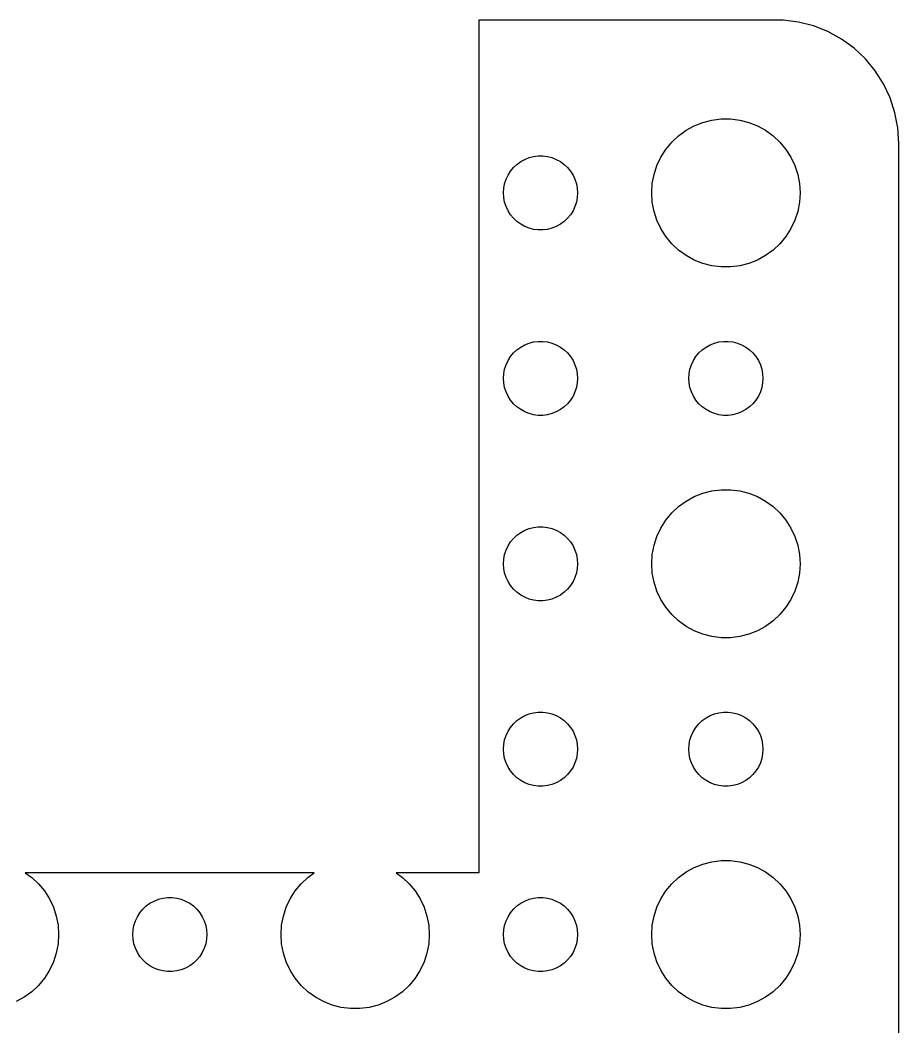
# Model space of a CAD drawing. Header units: metres. Extents: x -67 to 67, y 131 to 289.
# Drawn here: x 31.44 to 67, y 164.27 to 204.99 of the extents above; entities that cross this region are included whole.
import ezdxf

# ---------------------------------------------------------------- set-up
doc = ezdxf.new("R2010")
doc.units = ezdxf.units.M

msp = doc.modelspace()

# ---------------------------------------------------------------- linework, layer by layer
for p, q in [((62.3139, 204.99), (50, 204.99)), ((50, 204.99), (50, 170.5)), ((62.9369, 204.911), (62.3139, 204.99)), ((63.5451, 204.755), (62.9369, 204.911)), ((64.1289, 204.524), (63.5451, 204.755)), ((64.6791, 204.222), (64.1289, 204.524)), ((65.1871, 203.853), (64.6791, 204.222)), ((65.6448, 203.423), (65.1871, 203.853)), ((66.0451, 202.939), (65.6448, 203.423)), ((66.3815, 202.409), (66.0451, 202.939)), ((66.6489, 201.841), (66.3815, 202.409)), ((66.8429, 201.243), (66.6489, 201.841)), ((66.9606, 200.627), (66.8429, 201.243)), ((58.7227, 200.714), (59.0729, 200.853)), ((59.0729, 200.853), (59.4379, 200.947)), ((59.4379, 200.947), (59.8116, 200.994)), ((59.8116, 200.994), (60.1884, 200.994)), ((60.1884, 200.994), (60.5621, 200.947)), ((60.5621, 200.947), (60.927, 200.853)), ((60.927, 200.853), (61.2773, 200.714)), ((58.0877, 200.312), (58.3925, 200.533)), ((58.3925, 200.533), (58.7227, 200.714)), ((61.2773, 200.714), (61.6075, 200.533)), ((61.6075, 200.533), (61.9123, 200.312)), ((67, 200), (66.9606, 200.627)), ((57.5729, 199.763), (57.8131, 200.054)), ((57.8131, 200.054), (58.0877, 200.312)), ((61.9123, 200.312), (62.1869, 200.054)), ((62.1869, 200.054), (62.427, 199.763)), ((67, 136), (67, 200)), ((57.3711, 199.445), (57.5729, 199.763)), ((62.427, 199.763), (62.6289, 199.445)), ((51.4065, 199.027), (51.5439, 199.156)), ((51.5439, 199.156), (51.6963, 199.266)), ((51.6963, 199.266), (51.8613, 199.357)), ((51.8613, 199.357), (52.0365, 199.427)), ((52.0365, 199.427), (52.2189, 199.473)), ((52.2189, 199.473), (52.4058, 199.497)), ((52.4058, 199.497), (52.5942, 199.497)), ((52.5942, 199.497), (52.7811, 199.473)), ((52.7811, 199.473), (52.9635, 199.427)), ((52.9635, 199.427), (53.1387, 199.357)), ((53.1387, 199.357), (53.3037, 199.266)), ((53.3037, 199.266), (53.4561, 199.156)), ((53.4561, 199.156), (53.5934, 199.027)), ((57.2107, 199.104), (57.3711, 199.445)), ((62.6289, 199.445), (62.7893, 199.104)), ((51.1855, 198.723), (51.2865, 198.882)), ((51.2865, 198.882), (51.4065, 199.027)), ((53.5934, 199.027), (53.7135, 198.882)), ((53.7135, 198.882), (53.8145, 198.723)), ((57.0237, 198.376), (57.0942, 198.746)), ((57.0942, 198.746), (57.2107, 199.104)), ((62.7893, 199.104), (62.9057, 198.746)), ((62.9057, 198.746), (62.9763, 198.376)), ((51.0118, 198.188), (51.0471, 198.373)), ((51.0471, 198.373), (51.1053, 198.552)), ((51.1053, 198.552), (51.1855, 198.723)), ((53.8145, 198.723), (53.8947, 198.552)), ((53.8947, 198.552), (53.9529, 198.373)), ((53.9529, 198.373), (53.9882, 198.188)), ((57, 198), (57.0237, 198.376)), ((62.9763, 198.376), (63, 198)), ((51, 198), (51.0118, 198.188)), ((51.0118, 197.812), (51, 198)), ((53.9882, 198.188), (54, 198)), ((54, 198), (53.9882, 197.812)), ((57.0237, 197.624), (57, 198)), ((63, 198), (62.9763, 197.624)), ((51.0471, 197.627), (51.0118, 197.812)), ((51.1053, 197.448), (51.0471, 197.627)), ((53.9529, 197.627), (53.8947, 197.448)), ((53.9882, 197.812), (53.9529, 197.627)), ((57.0942, 197.254), (57.0237, 197.624)), ((62.9763, 197.624), (62.9057, 197.254)), ((51.1855, 197.277), (51.1053, 197.448)), ((51.2865, 197.118), (51.1855, 197.277)), ((51.4065, 196.973), (51.2865, 197.118)), ((53.7135, 197.118), (53.5934, 196.973)), ((53.8145, 197.277), (53.7135, 197.118)), ((53.8947, 197.448), (53.8145, 197.277)), ((57.2107, 196.896), (57.0942, 197.254)), ((62.9057, 197.254), (62.7893, 196.896)), ((51.5439, 196.844), (51.4065, 196.973)), ((51.6963, 196.734), (51.5439, 196.844)), ((51.8613, 196.643), (51.6963, 196.734)), ((53.3037, 196.734), (53.1387, 196.643)), ((53.4561, 196.844), (53.3037, 196.734)), ((53.5934, 196.973), (53.4561, 196.844)), ((57.3711, 196.555), (57.2107, 196.896)), ((62.7893, 196.896), (62.6289, 196.555)), ((52.0365, 196.573), (51.8613, 196.643)), ((52.2189, 196.527), (52.0365, 196.573)), ((52.4058, 196.503), (52.2189, 196.527)), ((52.5942, 196.503), (52.4058, 196.503)), ((52.7811, 196.527), (52.5942, 196.503)), ((52.9635, 196.573), (52.7811, 196.527)), ((53.1387, 196.643), (52.9635, 196.573)), ((57.5729, 196.237), (57.3711, 196.555)), ((62.6289, 196.555), (62.427, 196.237)), ((57.8131, 195.946), (57.5729, 196.237)), ((58.0877, 195.688), (57.8131, 195.946)), ((62.1869, 195.946), (61.9123, 195.688)), ((62.427, 196.237), (62.1869, 195.946)), ((58.3925, 195.467), (58.0877, 195.688)), ((61.9123, 195.688), (61.6075, 195.467)), ((58.7227, 195.286), (58.3925, 195.467)), ((59.0729, 195.147), (58.7227, 195.286)), ((59.4379, 195.053), (59.0729, 195.147)), ((60.927, 195.147), (60.5621, 195.053)), ((61.2773, 195.286), (60.927, 195.147)), ((61.6075, 195.467), (61.2773, 195.286)), ((59.8116, 195.006), (59.4379, 195.053)), ((60.1884, 195.006), (59.8116, 195.006)), ((60.5621, 195.053), (60.1884, 195.006)), ((51.6963, 191.766), (51.8613, 191.857)), ((51.8613, 191.857), (52.0365, 191.927)), ((52.0365, 191.927), (52.2189, 191.973)), ((52.2189, 191.973), (52.4058, 191.997)), ((52.4058, 191.997), (52.5942, 191.997)), ((52.5942, 191.997), (52.7811, 191.973)), ((52.7811, 191.973), (52.9635, 191.927)), ((52.9635, 191.927), (53.1387, 191.857)), ((53.1387, 191.857), (53.3037, 191.766)), ((59.1963, 191.766), (59.3613, 191.857)), ((59.3613, 191.857), (59.5365, 191.927)), ((59.5365, 191.927), (59.7189, 191.973)), ((59.7189, 191.973), (59.9058, 191.997)), ((59.9058, 191.997), (60.0942, 191.997)), ((60.0942, 191.997), (60.2811, 191.973)), ((60.2811, 191.973), (60.4635, 191.927)), ((60.4635, 191.927), (60.6387, 191.857)), ((60.6387, 191.857), (60.8037, 191.766)), ((51.2865, 191.382), (51.4065, 191.527)), ((51.4065, 191.527), (51.5439, 191.656)), ((51.5439, 191.656), (51.6963, 191.766)), ((53.3037, 191.766), (53.4561, 191.656)), ((53.4561, 191.656), (53.5934, 191.527)), ((53.5934, 191.527), (53.7135, 191.382)), ((58.7865, 191.382), (58.9065, 191.527)), ((58.9065, 191.527), (59.0439, 191.656)), ((59.0439, 191.656), (59.1963, 191.766)), ((60.8037, 191.766), (60.9561, 191.656)), ((60.9561, 191.656), (61.0934, 191.527)), ((61.0934, 191.527), (61.2135, 191.382)), ((51.0471, 190.873), (51.1053, 191.052)), ((51.1053, 191.052), (51.1855, 191.223)), ((51.1855, 191.223), (51.2865, 191.382)), ((53.7135, 191.382), (53.8145, 191.223)), ((53.8145, 191.223), (53.8947, 191.052)), ((53.8947, 191.052), (53.9529, 190.873)), ((58.5471, 190.873), (58.6053, 191.052)), ((58.6053, 191.052), (58.6855, 191.223)), ((58.6855, 191.223), (58.7865, 191.382)), ((61.2135, 191.382), (61.3145, 191.223)), ((61.3145, 191.223), (61.3947, 191.052)), ((61.3947, 191.052), (61.4529, 190.873)), ((51, 190.5), (51.0118, 190.688)), ((51.0118, 190.688), (51.0471, 190.873)), ((53.9529, 190.873), (53.9882, 190.688)), ((53.9882, 190.688), (54, 190.5)), ((58.5, 190.5), (58.5118, 190.688)), ((58.5118, 190.688), (58.5471, 190.873)), ((61.4529, 190.873), (61.4882, 190.688)), ((61.4882, 190.688), (61.5, 190.5)), ((51.0118, 190.312), (51, 190.5)), ((51.0471, 190.127), (51.0118, 190.312)), ((53.9882, 190.312), (53.9529, 190.127)), ((54, 190.5), (53.9882, 190.312)), ((58.5118, 190.312), (58.5, 190.5)), ((58.5471, 190.127), (58.5118, 190.312)), ((61.4882, 190.312), (61.4529, 190.127)), ((61.5, 190.5), (61.4882, 190.312)), ((51.1053, 189.948), (51.0471, 190.127)), ((51.1855, 189.777), (51.1053, 189.948)), ((51.2865, 189.618), (51.1855, 189.777)), ((53.8145, 189.777), (53.7135, 189.618)), ((53.8947, 189.948), (53.8145, 189.777)), ((53.9529, 190.127), (53.8947, 189.948)), ((58.6053, 189.948), (58.5471, 190.127)), ((58.6855, 189.777), (58.6053, 189.948)), ((58.7865, 189.618), (58.6855, 189.777)), ((61.3145, 189.777), (61.2135, 189.618)), ((61.3947, 189.948), (61.3145, 189.777)), ((61.4529, 190.127), (61.3947, 189.948)), ((51.4065, 189.473), (51.2865, 189.618)), ((51.5439, 189.344), (51.4065, 189.473)), ((53.5934, 189.473), (53.4561, 189.344)), ((53.7135, 189.618), (53.5934, 189.473)), ((58.9065, 189.473), (58.7865, 189.618)), ((59.0439, 189.344), (58.9065, 189.473)), ((61.0934, 189.473), (60.9561, 189.344)), ((61.2135, 189.618), (61.0934, 189.473)), ((51.6963, 189.234), (51.5439, 189.344)), ((51.8613, 189.143), (51.6963, 189.234)), ((52.0365, 189.073), (51.8613, 189.143)), ((52.2189, 189.027), (52.0365, 189.073)), ((52.4058, 189.003), (52.2189, 189.027)), ((52.5942, 189.003), (52.4058, 189.003)), ((52.7811, 189.027), (52.5942, 189.003)), ((52.9635, 189.073), (52.7811, 189.027)), ((53.1387, 189.143), (52.9635, 189.073)), ((53.3037, 189.234), (53.1387, 189.143)), ((53.4561, 189.344), (53.3037, 189.234)), ((59.1963, 189.234), (59.0439, 189.344)), ((59.3613, 189.143), (59.1963, 189.234)), ((59.5365, 189.073), (59.3613, 189.143)), ((59.7189, 189.027), (59.5365, 189.073)), ((59.9058, 189.003), (59.7189, 189.027)), ((60.0942, 189.003), (59.9058, 189.003)), ((60.2811, 189.027), (60.0942, 189.003)), ((60.4635, 189.073), (60.2811, 189.027)), ((60.6387, 189.143), (60.4635, 189.073)), ((60.8037, 189.234), (60.6387, 189.143)), ((60.9561, 189.344), (60.8037, 189.234)), ((58.3925, 185.533), (58.7227, 185.714)), ((58.7227, 185.714), (59.0729, 185.853)), ((59.0729, 185.853), (59.4379, 185.947)), ((59.4379, 185.947), (59.8116, 185.994)), ((59.8116, 185.994), (60.1884, 185.994)), ((60.1884, 185.994), (60.5621, 185.947)), ((60.5621, 185.947), (60.927, 185.853)), ((60.927, 185.853), (61.2773, 185.714)), ((61.2773, 185.714), (61.6075, 185.533)), ((57.8131, 185.054), (58.0877, 185.312)), ((58.0877, 185.312), (58.3925, 185.533)), ((61.6075, 185.533), (61.9123, 185.312)), ((61.9123, 185.312), (62.1869, 185.054)), ((57.5729, 184.763), (57.8131, 185.054)), ((62.1869, 185.054), (62.427, 184.763)), ((52.2189, 184.473), (52.4058, 184.497)), ((52.4058, 184.497), (52.5942, 184.497)), ((52.5942, 184.497), (52.7811, 184.473)), ((57.3711, 184.445), (57.5729, 184.763)), ((62.427, 184.763), (62.6289, 184.445)), ((51.4065, 184.027), (51.5439, 184.156)), ((51.5439, 184.156), (51.6963, 184.266)), ((51.6963, 184.266), (51.8613, 184.357)), ((51.8613, 184.357), (52.0365, 184.427)), ((52.0365, 184.427), (52.2189, 184.473)), ((52.7811, 184.473), (52.9635, 184.427)), ((52.9635, 184.427), (53.1387, 184.357)), ((53.1387, 184.357), (53.3037, 184.266)), ((53.3037, 184.266), (53.4561, 184.156)), ((53.4561, 184.156), (53.5934, 184.027)), ((57.0942, 183.746), (57.2107, 184.104)), ((57.2107, 184.104), (57.3711, 184.445)), ((62.6289, 184.445), (62.7893, 184.104)), ((62.7893, 184.104), (62.9057, 183.746)), ((51.1053, 183.552), (51.1855, 183.723)), ((51.1855, 183.723), (51.2865, 183.882)), ((51.2865, 183.882), (51.4065, 184.027)), ((53.5934, 184.027), (53.7135, 183.882)), ((53.7135, 183.882), (53.8145, 183.723)), ((53.8145, 183.723), (53.8947, 183.552)), ((57.0237, 183.376), (57.0942, 183.746)), ((62.9057, 183.746), (62.9763, 183.376)), ((51.0118, 183.188), (51.0471, 183.373)), ((51.0471, 183.373), (51.1053, 183.552)), ((53.8947, 183.552), (53.9529, 183.373)), ((53.9529, 183.373), (53.9882, 183.188)), ((57, 183), (57.0237, 183.376)), ((62.9763, 183.376), (63, 183)), ((51, 183), (51.0118, 183.188)), ((51.0118, 182.812), (51, 183)), ((53.9882, 183.188), (54, 183)), ((54, 183), (53.9882, 182.812)), ((57.0237, 182.624), (57, 183)), ((63, 183), (62.9763, 182.624)), ((51.0471, 182.627), (51.0118, 182.812)), ((51.1053, 182.448), (51.0471, 182.627)), ((51.1855, 182.277), (51.1053, 182.448)), ((53.8947, 182.448), (53.8145, 182.277)), ((53.9529, 182.627), (53.8947, 182.448)), ((53.9882, 182.812), (53.9529, 182.627)), ((57.0942, 182.254), (57.0237, 182.624)), ((62.9763, 182.624), (62.9057, 182.254)), ((51.2865, 182.118), (51.1855, 182.277)), ((51.4065, 181.973), (51.2865, 182.118)), ((53.7135, 182.118), (53.5934, 181.973)), ((53.8145, 182.277), (53.7135, 182.118)), ((57.2107, 181.896), (57.0942, 182.254)), ((62.9057, 182.254), (62.7893, 181.896)), ((51.5439, 181.844), (51.4065, 181.973)), ((51.6963, 181.734), (51.5439, 181.844)), ((51.8613, 181.643), (51.6963, 181.734)), ((52.0365, 181.573), (51.8613, 181.643)), ((53.1387, 181.643), (52.9635, 181.573)), ((53.3037, 181.734), (53.1387, 181.643)), ((53.4561, 181.844), (53.3037, 181.734)), ((53.5934, 181.973), (53.4561, 181.844)), ((57.3711, 181.555), (57.2107, 181.896)), ((62.7893, 181.896), (62.6289, 181.555)), ((52.2189, 181.527), (52.0365, 181.573)), ((52.4058, 181.503), (52.2189, 181.527)), ((52.5942, 181.503), (52.4058, 181.503)), ((52.7811, 181.527), (52.5942, 181.503)), ((52.9635, 181.573), (52.7811, 181.527)), ((57.5729, 181.237), (57.3711, 181.555)), ((57.8131, 180.946), (57.5729, 181.237)), ((62.427, 181.237), (62.1869, 180.946)), ((62.6289, 181.555), (62.427, 181.237)), ((58.0877, 180.688), (57.8131, 180.946)), ((62.1869, 180.946), (61.9123, 180.688)), ((58.3925, 180.467), (58.0877, 180.688)), ((58.7227, 180.286), (58.3925, 180.467)), ((61.6075, 180.467), (61.2773, 180.286)), ((61.9123, 180.688), (61.6075, 180.467)), ((59.0729, 180.147), (58.7227, 180.286)), ((59.4379, 180.053), (59.0729, 180.147)), ((59.8116, 180.006), (59.4379, 180.053)), ((60.1884, 180.006), (59.8116, 180.006)), ((60.5621, 180.053), (60.1884, 180.006)), ((60.927, 180.147), (60.5621, 180.053)), ((61.2773, 180.286), (60.927, 180.147)), ((51.5439, 176.656), (51.6963, 176.766)), ((51.6963, 176.766), (51.8613, 176.857)), ((51.8613, 176.857), (52.0365, 176.927)), ((52.0365, 176.927), (52.2189, 176.973)), ((52.2189, 176.973), (52.4058, 176.997)), ((52.4058, 176.997), (52.5942, 176.997)), ((52.5942, 176.997), (52.7811, 176.973)), ((52.7811, 176.973), (52.9635, 176.927)), ((52.9635, 176.927), (53.1387, 176.857)), ((53.1387, 176.857), (53.3037, 176.766)), ((53.3037, 176.766), (53.4561, 176.656)), ((59.0439, 176.656), (59.1963, 176.766)), ((59.1963, 176.766), (59.3613, 176.857)), ((59.3613, 176.857), (59.5365, 176.927)), ((59.5365, 176.927), (59.7189, 176.973)), ((59.7189, 176.973), (59.9058, 176.997)), ((59.9058, 176.997), (60.0942, 176.997)), ((60.0942, 176.997), (60.2811, 176.973)), ((60.2811, 176.973), (60.4635, 176.927)), ((60.4635, 176.927), (60.6387, 176.857)), ((60.6387, 176.857), (60.8037, 176.766)), ((60.8037, 176.766), (60.9561, 176.656)), ((51.1855, 176.223), (51.2865, 176.382)), ((51.2865, 176.382), (51.4065, 176.527)), ((51.4065, 176.527), (51.5439, 176.656)), ((53.4561, 176.656), (53.5934, 176.527)), ((53.5934, 176.527), (53.7135, 176.382)), ((53.7135, 176.382), (53.8145, 176.223)), ((58.6855, 176.223), (58.7865, 176.382)), ((58.7865, 176.382), (58.9065, 176.527)), ((58.9065, 176.527), (59.0439, 176.656)), ((60.9561, 176.656), (61.0934, 176.527)), ((61.0934, 176.527), (61.2135, 176.382)), ((61.2135, 176.382), (61.3145, 176.223)), ((51.0471, 175.873), (51.1053, 176.052)), ((51.1053, 176.052), (51.1855, 176.223)), ((53.8145, 176.223), (53.8947, 176.052)), ((53.8947, 176.052), (53.9529, 175.873)), ((58.5471, 175.873), (58.6053, 176.052)), ((58.6053, 176.052), (58.6855, 176.223)), ((61.3145, 176.223), (61.3947, 176.052)), ((61.3947, 176.052), (61.4529, 175.873)), ((51, 175.5), (51.0118, 175.688)), ((51.0118, 175.688), (51.0471, 175.873)), ((53.9529, 175.873), (53.9882, 175.688)), ((53.9882, 175.688), (54, 175.5)), ((58.5, 175.5), (58.5118, 175.688)), ((58.5118, 175.688), (58.5471, 175.873)), ((61.4529, 175.873), (61.4882, 175.688)), ((61.4882, 175.688), (61.5, 175.5)), ((51.0118, 175.312), (51, 175.5)), ((51.0471, 175.127), (51.0118, 175.312)), ((51.1053, 174.948), (51.0471, 175.127)), ((53.9529, 175.127), (53.8947, 174.948)), ((53.9882, 175.312), (53.9529, 175.127)), ((54, 175.5), (53.9882, 175.312)), ((58.5118, 175.312), (58.5, 175.5)), ((58.5471, 175.127), (58.5118, 175.312)), ((58.6053, 174.948), (58.5471, 175.127)), ((61.4529, 175.127), (61.3947, 174.948)), ((61.4882, 175.312), (61.4529, 175.127)), ((61.5, 175.5), (61.4882, 175.312)), ((51.1855, 174.777), (51.1053, 174.948)), ((51.2865, 174.618), (51.1855, 174.777)), ((53.8145, 174.777), (53.7135, 174.618)), ((53.8947, 174.948), (53.8145, 174.777)), ((58.6855, 174.777), (58.6053, 174.948)), ((58.7865, 174.618), (58.6855, 174.777)), ((61.3145, 174.777), (61.2135, 174.618)), ((61.3947, 174.948), (61.3145, 174.777)), ((51.4065, 174.473), (51.2865, 174.618)), ((51.5439, 174.344), (51.4065, 174.473)), ((51.6963, 174.234), (51.5439, 174.344)), ((53.4561, 174.344), (53.3037, 174.234)), ((53.5934, 174.473), (53.4561, 174.344)), ((53.7135, 174.618), (53.5934, 174.473)), ((58.9065, 174.473), (58.7865, 174.618)), ((59.0439, 174.344), (58.9065, 174.473)), ((59.1963, 174.234), (59.0439, 174.344)), ((60.9561, 174.344), (60.8037, 174.234)), ((61.0934, 174.473), (60.9561, 174.344)), ((61.2135, 174.618), (61.0934, 174.473)), ((51.8613, 174.143), (51.6963, 174.234)), ((52.0365, 174.073), (51.8613, 174.143)), ((52.2189, 174.027), (52.0365, 174.073)), ((52.4058, 174.003), (52.2189, 174.027)), ((52.5942, 174.003), (52.4058, 174.003)), ((52.7811, 174.027), (52.5942, 174.003)), ((52.9635, 174.073), (52.7811, 174.027)), ((53.1387, 174.143), (52.9635, 174.073)), ((53.3037, 174.234), (53.1387, 174.143)), ((59.3613, 174.143), (59.1963, 174.234)), ((59.5365, 174.073), (59.3613, 174.143)), ((59.7189, 174.027), (59.5365, 174.073)), ((59.9058, 174.003), (59.7189, 174.027)), ((60.0942, 174.003), (59.9058, 174.003)), ((60.2811, 174.027), (60.0942, 174.003)), ((60.4635, 174.073), (60.2811, 174.027)), ((60.6387, 174.143), (60.4635, 174.073)), ((60.8037, 174.234), (60.6387, 174.143)), ((58.3925, 170.533), (58.7227, 170.714)), ((58.7227, 170.714), (59.0729, 170.853)), ((59.0729, 170.853), (59.4379, 170.947)), ((59.4379, 170.947), (59.8116, 170.994)), ((59.8116, 170.994), (60.1884, 170.994)), ((60.1884, 170.994), (60.5621, 170.947)), ((60.5621, 170.947), (60.927, 170.853)), ((60.927, 170.853), (61.2773, 170.714)), ((61.2773, 170.714), (61.6075, 170.533)), ((43.3471, 170.5), (31.6529, 170.5)), ((31.6529, 170.5), (31.9123, 170.312)), ((31.9123, 170.312), (32.1869, 170.054)), ((42.8131, 170.054), (43.0877, 170.312)), ((43.0877, 170.312), (43.3471, 170.5)), ((50, 170.5), (46.6529, 170.5)), ((46.6529, 170.5), (46.9123, 170.312)), ((46.9123, 170.312), (47.1869, 170.054)), ((57.8131, 170.054), (58.0877, 170.312)), ((58.0877, 170.312), (58.3925, 170.533)), ((61.6075, 170.533), (61.9123, 170.312)), ((61.9123, 170.312), (62.1869, 170.054)), ((32.1869, 170.054), (32.427, 169.763)), ((42.5729, 169.763), (42.8131, 170.054)), ((47.1869, 170.054), (47.427, 169.763)), ((57.5729, 169.763), (57.8131, 170.054)), ((62.1869, 170.054), (62.427, 169.763)), ((32.427, 169.763), (32.6289, 169.445)), ((32.6289, 169.445), (32.7893, 169.104)), ((36.8613, 169.357), (37.0365, 169.427)), ((37.0365, 169.427), (37.2189, 169.473)), ((37.2189, 169.473), (37.4058, 169.497)), ((37.4058, 169.497), (37.5942, 169.497)), ((37.5942, 169.497), (37.7811, 169.473)), ((37.7811, 169.473), (37.9635, 169.427)), ((37.9635, 169.427), (38.1387, 169.357)), ((42.2107, 169.104), (42.3711, 169.445)), ((42.3711, 169.445), (42.5729, 169.763)), ((47.427, 169.763), (47.6289, 169.445)), ((47.6289, 169.445), (47.7893, 169.104)), ((51.8613, 169.357), (52.0365, 169.427)), ((52.0365, 169.427), (52.2189, 169.473)), ((52.2189, 169.473), (52.4058, 169.497)), ((52.4058, 169.497), (52.5942, 169.497)), ((52.5942, 169.497), (52.7811, 169.473)), ((52.7811, 169.473), (52.9635, 169.427)), ((52.9635, 169.427), (53.1387, 169.357)), ((57.2107, 169.104), (57.3711, 169.445)), ((57.3711, 169.445), (57.5729, 169.763)), ((62.427, 169.763), (62.6289, 169.445)), ((62.6289, 169.445), (62.7893, 169.104)), ((32.7893, 169.104), (32.9057, 168.746)), ((36.2865, 168.882), (36.4065, 169.027)), ((36.4065, 169.027), (36.5439, 169.156)), ((36.5439, 169.156), (36.6963, 169.266)), ((36.6963, 169.266), (36.8613, 169.357)), ((38.1387, 169.357), (38.3037, 169.266)), ((38.3037, 169.266), (38.4561, 169.156)), ((38.4561, 169.156), (38.5934, 169.027)), ((38.5934, 169.027), (38.7135, 168.882)), ((42.0942, 168.746), (42.2107, 169.104)), ((47.7893, 169.104), (47.9057, 168.746)), ((51.2865, 168.882), (51.4065, 169.027)), ((51.4065, 169.027), (51.5439, 169.156)), ((51.5439, 169.156), (51.6963, 169.266)), ((51.6963, 169.266), (51.8613, 169.357)), ((53.1387, 169.357), (53.3037, 169.266)), ((53.3037, 169.266), (53.4561, 169.156)), ((53.4561, 169.156), (53.5934, 169.027)), ((53.5934, 169.027), (53.7135, 168.882)), ((57.0942, 168.746), (57.2107, 169.104)), ((62.7893, 169.104), (62.9057, 168.746)), ((32.9057, 168.746), (32.9763, 168.376)), ((36.1053, 168.552), (36.1855, 168.723)), ((36.1855, 168.723), (36.2865, 168.882)), ((38.7135, 168.882), (38.8145, 168.723)), ((38.8145, 168.723), (38.8947, 168.552)), ((42.0237, 168.376), (42.0942, 168.746)), ((47.9057, 168.746), (47.9763, 168.376)), ((51.1053, 168.552), (51.1855, 168.723)), ((51.1855, 168.723), (51.2865, 168.882)), ((53.7135, 168.882), (53.8145, 168.723)), ((53.8145, 168.723), (53.8947, 168.552)), ((57.0237, 168.376), (57.0942, 168.746)), ((62.9057, 168.746), (62.9763, 168.376)), ((32.9763, 168.376), (33, 168)), ((36.0118, 168.188), (36.0471, 168.373)), ((36.0471, 168.373), (36.1053, 168.552)), ((38.8947, 168.552), (38.9529, 168.373)), ((38.9529, 168.373), (38.9882, 168.188)), ((42, 168), (42.0237, 168.376)), ((47.9763, 168.376), (48, 168)), ((51.0118, 168.188), (51.0471, 168.373)), ((51.0471, 168.373), (51.1053, 168.552)), ((53.8947, 168.552), (53.9529, 168.373)), ((53.9529, 168.373), (53.9882, 168.188)), ((57, 168), (57.0237, 168.376)), ((62.9763, 168.376), (63, 168)), ((33, 168), (32.9763, 167.624)), ((36, 168), (36.0118, 168.188)), ((36.0118, 167.812), (36, 168)), ((36.0471, 167.627), (36.0118, 167.812)), ((38.9882, 167.812), (38.9529, 167.627)), ((38.9882, 168.188), (39, 168)), ((39, 168), (38.9882, 167.812)), ((42.0237, 167.624), (42, 168)), ((48, 168), (47.9763, 167.624)), ((51, 168), (51.0118, 168.188)), ((51.0118, 167.812), (51, 168)), ((51.0471, 167.627), (51.0118, 167.812)), ((53.9882, 167.812), (53.9529, 167.627)), ((53.9882, 168.188), (54, 168)), ((54, 168), (53.9882, 167.812)), ((57.0237, 167.624), (57, 168)), ((63, 168), (62.9763, 167.624)), ((32.9763, 167.624), (32.9057, 167.254)), ((36.1053, 167.448), (36.0471, 167.627)), ((36.1855, 167.277), (36.1053, 167.448)), ((38.8947, 167.448), (38.8145, 167.277)), ((38.9529, 167.627), (38.8947, 167.448)), ((42.0942, 167.254), (42.0237, 167.624)), ((47.9763, 167.624), (47.9057, 167.254)), ((51.1053, 167.448), (51.0471, 167.627)), ((51.1855, 167.277), (51.1053, 167.448)), ((53.8947, 167.448), (53.8145, 167.277)), ((53.9529, 167.627), (53.8947, 167.448)), ((57.0942, 167.254), (57.0237, 167.624)), ((62.9763, 167.624), (62.9057, 167.254)), ((32.9057, 167.254), (32.7893, 166.896)), ((36.2865, 167.118), (36.1855, 167.277)), ((36.4065, 166.973), (36.2865, 167.118)), ((36.5439, 166.844), (36.4065, 166.973)), ((38.5934, 166.973), (38.4561, 166.844)), ((38.7135, 167.118), (38.5934, 166.973)), ((38.8145, 167.277), (38.7135, 167.118)), ((42.2107, 166.896), (42.0942, 167.254)), ((47.9057, 167.254), (47.7893, 166.896)), ((51.2865, 167.118), (51.1855, 167.277)), ((51.4065, 166.973), (51.2865, 167.118)), ((51.5439, 166.844), (51.4065, 166.973)), ((53.5934, 166.973), (53.4561, 166.844)), ((53.7135, 167.118), (53.5934, 166.973)), ((53.8145, 167.277), (53.7135, 167.118)), ((57.2107, 166.896), (57.0942, 167.254)), ((62.9057, 167.254), (62.7893, 166.896)), ((32.7893, 166.896), (32.6289, 166.555)), ((36.6963, 166.734), (36.5439, 166.844)), ((36.8613, 166.643), (36.6963, 166.734)), ((37.0365, 166.573), (36.8613, 166.643)), ((37.2189, 166.527), (37.0365, 166.573)), ((37.9635, 166.573), (37.7811, 166.527)), ((38.1387, 166.643), (37.9635, 166.573)), ((38.3037, 166.734), (38.1387, 166.643)), ((38.4561, 166.844), (38.3037, 166.734)), ((42.3711, 166.555), (42.2107, 166.896)), ((47.7893, 166.896), (47.6289, 166.555)), ((51.6963, 166.734), (51.5439, 166.844)), ((51.8613, 166.643), (51.6963, 166.734)), ((52.0365, 166.573), (51.8613, 166.643)), ((52.2189, 166.527), (52.0365, 166.573)), ((52.9635, 166.573), (52.7811, 166.527)), ((53.1387, 166.643), (52.9635, 166.573)), ((53.3037, 166.734), (53.1387, 166.643)), ((53.4561, 166.844), (53.3037, 166.734)), ((57.3711, 166.555), (57.2107, 166.896)), ((62.7893, 166.896), (62.6289, 166.555)), ((32.427, 166.237), (32.1869, 165.946)), ((32.6289, 166.555), (32.427, 166.237)), ((37.4058, 166.503), (37.2189, 166.527)), ((37.5942, 166.503), (37.4058, 166.503)), ((37.7811, 166.527), (37.5942, 166.503)), ((42.5729, 166.237), (42.3711, 166.555)), ((42.8131, 165.946), (42.5729, 166.237)), ((47.427, 166.237), (47.1869, 165.946)), ((47.6289, 166.555), (47.427, 166.237)), ((52.4058, 166.503), (52.2189, 166.527)), ((52.5942, 166.503), (52.4058, 166.503)), ((52.7811, 166.527), (52.5942, 166.503)), ((57.5729, 166.237), (57.3711, 166.555)), ((57.8131, 165.946), (57.5729, 166.237)), ((62.427, 166.237), (62.1869, 165.946)), ((62.6289, 166.555), (62.427, 166.237)), ((32.1869, 165.946), (31.9123, 165.688)), ((43.0877, 165.688), (42.8131, 165.946)), ((47.1869, 165.946), (46.9123, 165.688)), ((58.0877, 165.688), (57.8131, 165.946)), ((62.1869, 165.946), (61.9123, 165.688)), ((31.6075, 165.467), (31.2773, 165.286)), ((31.9123, 165.688), (31.6075, 165.467)), ((43.3925, 165.467), (43.0877, 165.688)), ((43.7227, 165.286), (43.3925, 165.467)), ((46.6075, 165.467), (46.2773, 165.286)), ((46.9123, 165.688), (46.6075, 165.467)), ((58.3925, 165.467), (58.0877, 165.688)), ((58.7227, 165.286), (58.3925, 165.467)), ((61.6075, 165.467), (61.2773, 165.286)), ((61.9123, 165.688), (61.6075, 165.467)), ((44.0729, 165.147), (43.7227, 165.286)), ((44.4379, 165.053), (44.0729, 165.147)), ((44.8116, 165.006), (44.4379, 165.053)), ((45.1884, 165.006), (44.8116, 165.006)), ((45.5621, 165.053), (45.1884, 165.006)), ((45.927, 165.147), (45.5621, 165.053)), ((46.2773, 165.286), (45.927, 165.147)), ((59.0729, 165.147), (58.7227, 165.286)), ((59.4379, 165.053), (59.0729, 165.147)), ((59.8116, 165.006), (59.4379, 165.053)), ((60.1884, 165.006), (59.8116, 165.006)), ((60.5621, 165.053), (60.1884, 165.006)), ((60.927, 165.147), (60.5621, 165.053)), ((61.2773, 165.286), (60.927, 165.147))]:
    msp.add_line(p, q)

doc.saveas('drawing.dxf')
